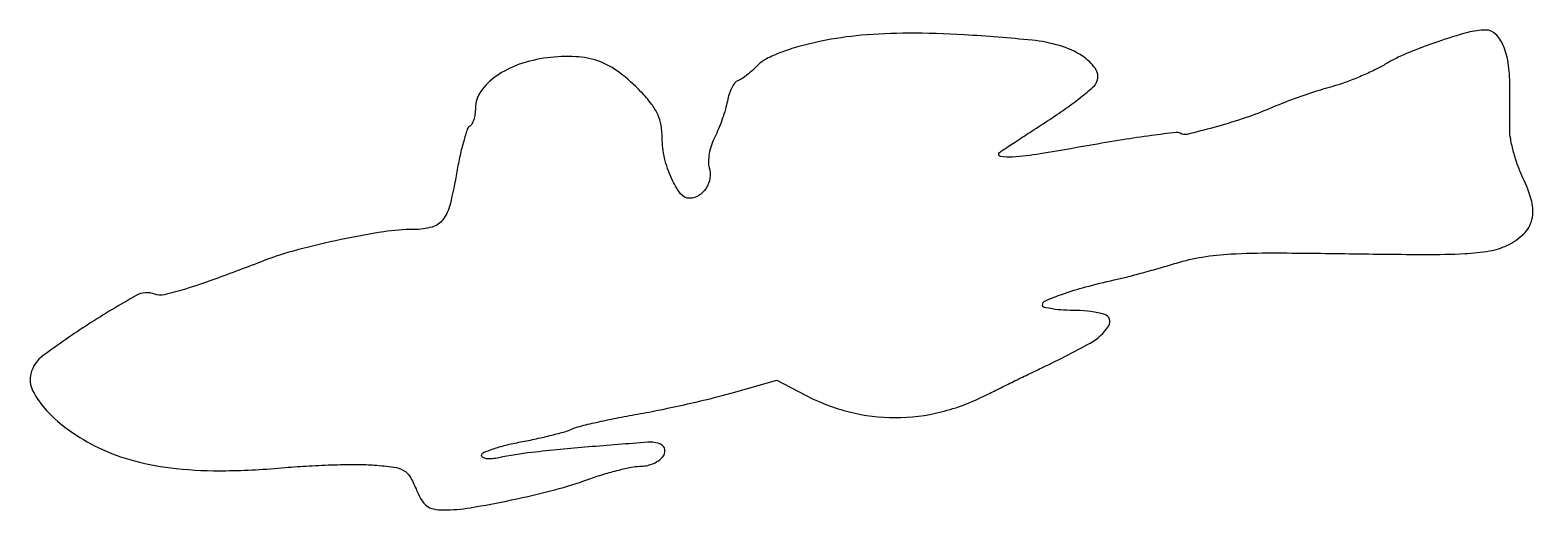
# Model space of a CAD drawing. Extents: x 1 to 242, y 0 to 77.
import ezdxf

# ---------------------------------------------------------------- set-up
doc = ezdxf.new("R2010")
doc.units = 0

msp = doc.modelspace()

# ---------------------------------------------------------------- linework, layer by layer
msp.add_lwpolyline([(127.469573, 75.200199, 0.014143), (123.897219, 74.337626, 0.024008), (120.972203, 73.390286, 0.028558), (118.72934, 72.393196, 0.079463), (117.344573, 71.375, -0.016505), (116.458471, 70.533476, -0.017063), (115.528282, 69.761886, -0.017035), (114.679591, 69.150495, -0.067217), (114.102769, 68.86759, 0.151048), (113.625617, 68.525807, 0.044074), (113.139272, 67.752302, 0.039913), (112.717968, 66.737255, 0.033575), (112.433782, 65.607869, -0.025512), (112.126065, 64.295994, -0.01389), (111.622453, 62.719411, -0.013809), (111.02, 61.140834, -0.021266), (110.404488, 59.8153, 0.039945), (109.874364, 58.552304, 0.035423), (109.526069, 57.169485, 0.03715), (109.394015, 55.874976, 0.083877), (109.531093, 54.902034, -0.118914), (109.647557, 53.255488, -0.1008), (109.020225, 51.623691, -0.106038), (107.840206, 50.429028, -0.146096), (106.403235, 50, -0.235903), (104.923874, 50.739105, -0.054371), (103.458384, 53.209106, -0.050237), (102.365599, 56.436656, -0.056007), (101.991326, 59.70034, 0.043341), (101.809103, 61.744439, 0.064395), (101.27158, 63.456898, 0.056299), (100.254586, 65.133506, 0.025253), (98.575829, 67.093677, 0.040946), (95.108828, 70.197838, 0.075518), (91.790978, 72.00024, 0.076003), (88.102318, 72.729466, 0.041965), (83.500986, 72.54339, 0.05298), (79.054482, 71.501528, 0.069116), (75.34069, 69.596179, 0.084315), (72.858325, 67.139123, 0.15684), (72, 64.470123, -0.035091), (71.93388, 63.529152, -0.039749), (71.736659, 62.646206, -0.043563), (71.448565, 61.937875, -0.13681), (71.103519, 61.563978, 0.175751), (70.698426, 61.051897, 0.011182), (70.125788, 59.193885, 0.015319), (69.54856, 56.894607, 0.010729), (69.03396, 54.273611, -0.016011), (67.946636, 49.029154, -0.10126), (66.795449, 46.572948, -0.16837), (65.051464, 45.387309, -0.065949), (62.127555, 44.999829, 0.038078), (57.297796, 44.631248, 0.013377), (50.450047, 43.391963, 0.013659), (43.461707, 41.732761, 0.026449), (38, 39.963269, -0.003492), (30.181729, 37.027476, -0.013787), (25.31082, 35.3881, -0.017736), (22.049013, 34.514747, -0.149232), (20.547257, 34.620239, 0.223478), (17.57354, 34.401807, 0.01447), (9.950271, 29.81155, 0.016127), (2.662228, 24.791459, 0.171551), (0.672344, 21.855043, 0.18476), (0.967702, 19.171507, 0.066389), (3.199561, 15.961864, 0.054325), (6.856839, 12.740799, 0.040261), (11.5, 10.001275, 0.049817), (17.287028, 7.869058, 0.036775), (24.00738, 6.646531, 0.030872), (31.957016, 6.290897, 0.017947), (41.5, 6.796265, -0.008233), (45.332604, 7.073968, -0.006892), (49.40657, 7.245508, -0.006965), (53.13565, 7.299086, -0.018889), (55.777686, 7.200394, -0.015069), (58.944866, 6.865827, -0.095406), (60.473318, 6.349769, -0.128953), (61.480146, 5.368891, -0.036562), (62.476659, 3.401619, 0.030635), (63.343156, 1.639572, 0.098484), (64.195693, 0.65692, 0.11519), (65.278601, 0.159653, 0.050319), (66.861005, 0, 0.040908), (71.149703, 0.35147, 0.011251), (77.811298, 1.605292, 0.011874), (84.728819, 3.241684, 0.022182), (90.225017, 4.944215, -0.011956), (92.593065, 5.731163, -0.012297), (94.974057, 6.396113, -0.012106), (97.063457, 6.871099, -0.049871), (98.352573, 7, 0.091202), (100.406697, 7.377825, 0.112768), (102.021128, 8.455017, 0.221901), (102.418817, 9.650704, 0.279116), (101.716848, 10.555161, 0.110368), (99.671888, 10.857037, 0.002708), (90.142773, 10.105532, 0.006017), (81.056009, 9.229137, 0.026568), (75.75, 8.365739, -0.031523), (74.679514, 8.202411, -0.057161), (73.795152, 8.225248, -0.085922), (73.204366, 8.415431, -0.278895), (73, 8.753318, -0.299718), (73.291684, 9.196203, -0.018462), (74.835938, 9.793537, -0.022501), (76.854533, 10.389698, -0.014302), (79.25, 10.909231, 0.007331), (81.789461, 11.423035, 0.007885), (84.251563, 11.999682, 0.007522), (86.347942, 12.559331, 0.036806), (87.5, 12.97921, -0.043883), (88.739737, 13.4113, -0.005991), (91.409375, 14.052383, -0.006852), (94.59896, 14.732187, -0.005739), (98, 15.367982, 0.007266), (101.758979, 16.082571, 0.004869), (106.03682, 17.003887, 0.004903), (110.164141, 17.97756, 0.009635), (113.423216, 18.84716), (120.346432, 20.838104), (124.951233, 18.430319, 0.058385), (132.017398, 15.728959, 0.062363), (139.359145, 14.814261, 0.061773), (146.760076, 15.736729, 0.055532), (154, 18.448159, -0.00205), (156.013896, 19.458999, -0.001325), (158.353125, 20.613429, -0.001332), (160.645281, 21.729517, -0.002519), (162.5, 22.615001, 0.015238), (170.632914, 26.755029, 0.125816), (173.639931, 29.565634, 0.498401), (172.978211, 31.345715, 0.072666), (168.5, 32, -0.01435), (166.391475, 32.060529, -0.023541), (164.615625, 32.246733, -0.020094), (163.261411, 32.509604, -0.347808), (163, 32.83994, -0.30053), (163.485185, 33.574251, -0.015942), (166.229646, 34.642345, -0.019728), (169.898246, 35.776426, -0.010607), (174.5, 36.898405, 0.008489), (176.451341, 37.365427, 0.003467), (179.0875, 38.063396, 0.003429), (181.909938, 38.852499, 0.004376), (184.5, 39.62042, -0.034253), (188.640615, 40.583381, -0.026541), (193.244696, 41.077688, -0.014648), (199.942269, 41.242412, -0.002721), (212.256546, 41.117475, 0.002443), (224.397614, 40.987552, 0.014464), (230.749005, 41.134366, 0.027844), (234.724049, 41.56418, 0.070035), (237.498286, 42.432163, 0.079005), (240.206231, 44.287746, 0.145659), (241.5286, 46.580895, 0.123209), (241.495276, 49.508064, 0.048607), (240.089903, 53.314286, -0.025972), (239.279948, 55.235854, -0.020161), (238.594766, 57.399716, -0.020565), (238.119378, 59.474697, -0.04549), (237.968393, 61.090408, -0.000528), (237.966499, 62.66222, -0.000291), (237.967331, 64.584533, -0.00029), (237.97044, 66.534163, -0.000465), (237.975603, 68.197364, 0.037434), (237.724491, 71.73836, 0.066432), (236.922156, 74.546547, 0.094062), (235.685063, 76.360486, 0.198727), (234.139585, 77, 0.067138), (231.221713, 76.606426, 0.014997), (226.407124, 75.126899, 0.016328), (221.521052, 73.283385, 0.037096), (218, 71.505442, -0.022479), (216.336756, 70.603696, -0.011971), (214.20625, 69.631975, -0.011893), (211.978, 68.741493, -0.018103), (210, 68.085556, 0.004434), (206.801238, 67.120993, 0.008981), (204.304967, 66.294582, 0.009319), (201.899338, 65.399244, 0.005184), (199, 64.223341, -0.01888), (195.034027, 62.739967, -0.013574), (190.506449, 61.374007, -0.006852), (186.197504, 60.263819, -0.200637), (185.100026, 60.438181, 0.170781), (184.439243, 60.58267, 0.002563), (180.464855, 60.070553, 0.006597), (175.822572, 59.385702, 0.004272), (170.469504, 58.476695, -0.00413), (162.614815, 57.140593, -0.020517), (158.169391, 56.608163, -0.070675), (156.239756, 56.729775, -0.626673), (156.083333, 57.349768, -0.028941), (156.411491, 57.594334, -0.000387), (158.524817, 58.984442, -0.001104), (160.978115, 60.587722, -0.000725), (163.80966, 62.423452, 0.010633), (166.653566, 64.348289, 0.014114), (169.150648, 66.224988, 0.011406), (171.13208, 67.878859, 0.122112), (171.727119, 68.731267, 0.247996), (171.476921, 70.810173, 0.09969), (169.350386, 72.856239, 0.069977), (165.750919, 74.496876, 0.047292), (161.317492, 75.365281, 0.00934), (150.447265, 76.239333, 0.01661), (141.471176, 76.493776, 0.020019), (133.924847, 76.15464, 0.030934)], format="xyb", close=True)

doc.saveas('drawing.dxf')
